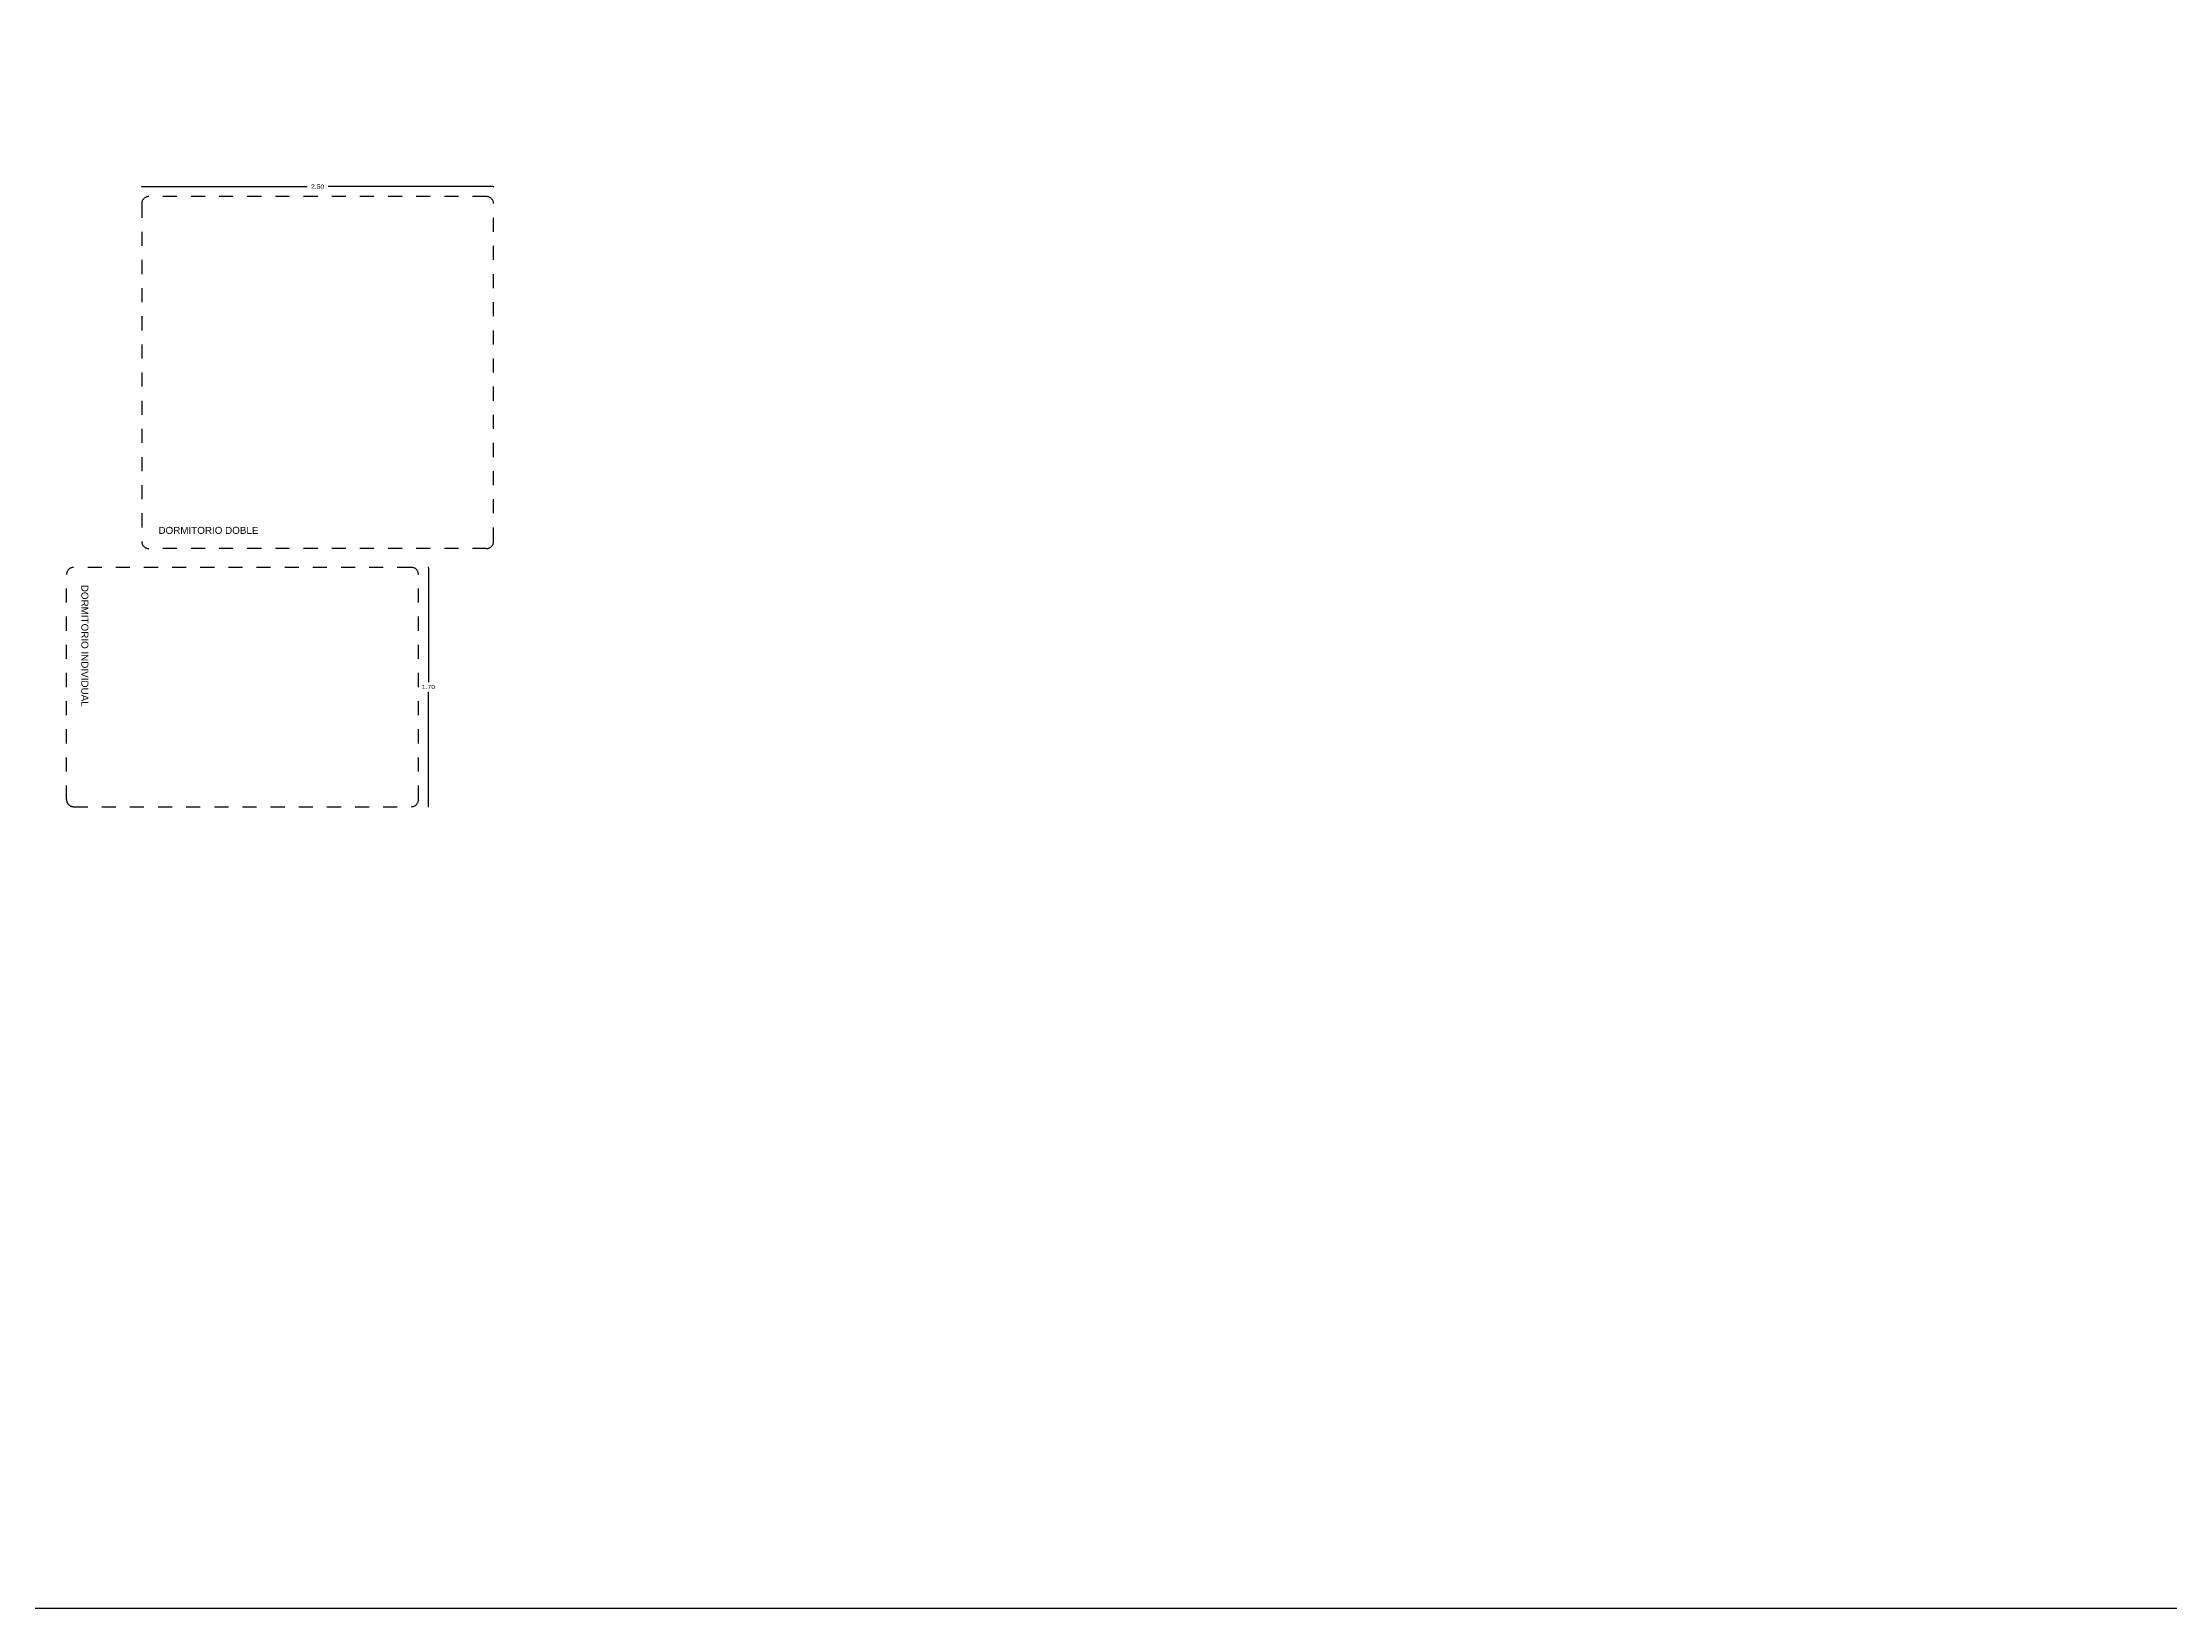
# Model space of a CAD drawing. Header units: metres. Extents: x -92 to 671, y -42 to 91.
# Drawn here: x 47.15 to 62.26, y 13.54 to 24.66 of the extents above; entities that cross this region are included whole.
import ezdxf

# ---------------------------------------------------------------- set-up
doc = ezdxf.new("R2010")
doc.units = ezdxf.units.M
doc.linetypes.add('_CONTINUOUS', pattern=[2, 1, 1])
doc.linetypes.add('RAYITAS2', pattern=[0.1875, 0.125, -0.0625])
doc.layers.add('01Texto 1', color=220, linetype='Continuous')
doc.layers.add('05Habitabilidad', color=4, linetype='RAYITAS2')
doc.styles.add('FUTURA', font='', dxfattribs={"width": 1.2})
doc.styles.get("Standard").update_dxf_attribs({"font": 'arial.ttf'})
doc.styles.get('FUTURA').set_extended_font_data('Futura Bk BT')
doc.dimstyles.new('20', dxfattribs={"dimscale": 0, "dimtxt": 0.03, "dimasz": 0.01, "dimexe": 0.2, "dimexo": 0.2, "dimgap": 0.02, "dimtad": 0, "dimtih": 1, "dimtoh": 1, "dimzin": 0, "dimdsep": 46, "dimtxsty": 'FUTURA', "dimblk": 'DOT', "dimcen": 0.1, "dimse1": 1, "dimse2": 1, "dimazin": 0, "dimtfac": 1, "dimtmove": 2, "dimatfit": 2, "dimldrblk": 'DOT', "dimfxl": 1, "dimtolj": 1, "dimarcsym": 0})

# ---------------------------------------------------------------- blocks, each defined once
blk = doc.blocks.new('HABITABILIDAD - DORMITORIO INDV')
at = {"layer": '05Habitabilidad', "color": 202, "ltscale": 0.5}
for p, q in [((26.077, 14.847), (26.077, 12.447)), ((27.727, 14.897), (26.127, 14.897)), ((27.777, 12.447), (27.777, 14.847)), ((27.727, 12.397), (26.127, 12.397))]:
    blk.add_line(p, q, dxfattribs=at)
for centre, start, end in [((26.127, 14.847), 90, 180), ((27.727, 14.847), 0, 90), ((27.727, 12.447), 270, 0)]:
    blk.add_arc(centre, 0.05, start, end, dxfattribs=at)
at = {"layer": '05Habitabilidad', "color": 202}
blk.add_arc((26.127, 12.447), 0.05, 180, 270, dxfattribs=at)
at = {"layer": '05Habitabilidad', "insert": (26.201, 12.552), "char_height": 0.05, "attachment_point": 1}
blk.add_mtext_dynamic_manual_height_columns('DORMITORIO INDIVIDUAL', width=0.87816, gutter_width=12.5, heights=[0], dxfattribs=at)
blk = doc.blocks.new('HABITABILIDAD - DORMITORIO DOBLE')
at = {"layer": '05Habitabilidad', "color": 202, "ltscale": 0.5}
for p, q in [((-7.391, 11.048), (-9.791, 11.048)), ((-9.841, 10.998), (-9.841, 8.598)), ((-7.341, 8.598), (-7.341, 10.998)), ((-7.391, 8.548), (-9.791, 8.548))]:
    blk.add_line(p, q, dxfattribs=at)
for centre, start, end in [((-9.791, 10.998), 90, 180), ((-7.391, 10.998), 0, 90)]:
    blk.add_arc(centre, 0.05, start, end, dxfattribs=at)
at = {"layer": '05Habitabilidad', "color": 202}
for centre, start, end in [((-9.791, 8.598), 180, 270), ((-7.391, 8.598), 270, 0)]:
    blk.add_arc(centre, 0.05, start, end, dxfattribs=at)
at = {"layer": '05Habitabilidad', "lineweight": 30}
blk.add_text('DORMITORIO DOBLE', height=0.05, dxfattribs=at).set_placement((-9.722, 8.652))
blk = doc.blocks.new('_DOT')
at = {"color": 0, "linetype": 'ByBlock'}
blk.add_line((-0.5, 0), (-1, 0), dxfattribs=at)
at = {"color": 0, "linetype": 'ByBlock', "const_width": 0.5}
blk.add_lwpolyline([(-0.25, 0, 1), (0.25, 0, 1)], format="xyb", close=True, dxfattribs=at)
blk = doc.blocks.new('*D198')
at = {"layer": '05Habitabilidad', "color": 0, "linetype": '_CONTINUOUS', "lineweight": -2, "transparency": 16777216}
for p, q in [((49.889, 20.926), (49.889, 20.121)), ((49.889, 19.246), (49.889, 20.051))]:
    blk.add_line(p, q, dxfattribs=at)
at = {"layer": 'DEFPOINTS', "color": 0, "linetype": '_CONTINUOUS', "transparency": 16777216}
for p in [(49.659, 20.936), (49.889, 20.936), (49.659, 19.236)]:
    blk.add_point(p, dxfattribs=at)
at = {"layer": '05Habitabilidad', "color": 0, "linetype": '_CONTINUOUS', "lineweight": -2, "transparency": 16777216, "xscale": 0.01, "yscale": 0.01, "zscale": 0.01}
for p, rotation in [((49.889, 20.936), 90), ((49.889, 19.236), 270)]:
    blk.add_blockref('_DOT', p, dxfattribs=dict(at, rotation=rotation))
at = {"layer": '05Habitabilidad', "color": 0, "linetype": '_CONTINUOUS', "transparency": 16777216, "insert": (49.889, 20.086), "char_height": 0.03, "attachment_point": 5, "style": 'FUTURA'}
blk.add_mtext('\\A1;1.70', dxfattribs=at)
blk = doc.blocks.new('*D199')
at = {"layer": '05Habitabilidad', "color": 0, "linetype": '_CONTINUOUS', "lineweight": -2, "transparency": 16777216}
for p, q in [((47.862, 23.641), (49.027, 23.641)), ((50.342, 23.641), (49.177, 23.641))]:
    blk.add_line(p, q, dxfattribs=at)
at = {"layer": 'DEFPOINTS', "color": 0, "linetype": '_CONTINUOUS', "transparency": 16777216}
for p in [(47.852, 23.641), (47.852, 23.416), (50.352, 23.416)]:
    blk.add_point(p, dxfattribs=at)
at = {"layer": '05Habitabilidad', "color": 0, "linetype": '_CONTINUOUS', "lineweight": -2, "transparency": 16777216, "xscale": 0.01, "yscale": 0.01, "zscale": 0.01, "rotation": 180}
blk.add_blockref('_DOT', (47.852, 23.641), dxfattribs=at)
at = {"layer": '05Habitabilidad', "color": 0, "linetype": '_CONTINUOUS', "lineweight": -2, "transparency": 16777216, "xscale": 0.01, "yscale": 0.01, "zscale": 0.01}
blk.add_blockref('_DOT', (50.352, 23.641), dxfattribs=at)
at = {"layer": '05Habitabilidad', "color": 0, "linetype": '_CONTINUOUS', "transparency": 16777216, "insert": (49.102, 23.641), "char_height": 0.03, "attachment_point": 5, "style": 'FUTURA'}
blk.add_mtext('\\A1;2.50', dxfattribs=at)

msp = doc.modelspace()

# ---------------------------------------------------------------- linework, layer by layer
at = {"layer": '01Texto 1'}
msp.add_lwpolyline([(33.273, 36.507), (102.118, 36.507), (102.118, 13.54), (33.273, 13.54)], close=True, dxfattribs=at)

# ---------------------------------------------------------------- block references
at = {"layer": '05Habitabilidad', "lineweight": 30}
msp.add_blockref('HABITABILIDAD - DORMITORIO DOBLE', (57.693, 12.522), dxfattribs=at)
at = {"layer": '05Habitabilidad', "lineweight": 30, "rotation": 270}
msp.add_blockref('HABITABILIDAD - DORMITORIO INDV', (34.921, 47.013), dxfattribs=at)

# ---------------------------------------------------------------- dimensions: what is measured, and where the dimension line sits
at = {"layer": '05Habitabilidad', "linetype": '_CONTINUOUS'}
dim = msp.add_linear_dim(base=(47.852, 23.641), p1=(50.352, 23.416), p2=(47.852, 23.416), dimstyle='20', override={"dimscale": 1}, dxfattribs=at)
dim.commit()
dim.dimension.update_dxf_attribs({"geometry": '*D199', "text_midpoint": (49.102, 23.641)})
dim = msp.add_linear_dim(base=(49.889, 20.936), p1=(49.659, 19.236), p2=(49.659, 20.936), angle=270, dimstyle='20', override={"dimscale": 1}, dxfattribs=at)
dim.commit()
dim.dimension.update_dxf_attribs({"geometry": '*D198', "text_midpoint": (49.889, 20.086)})

doc.saveas('drawing.dxf')
